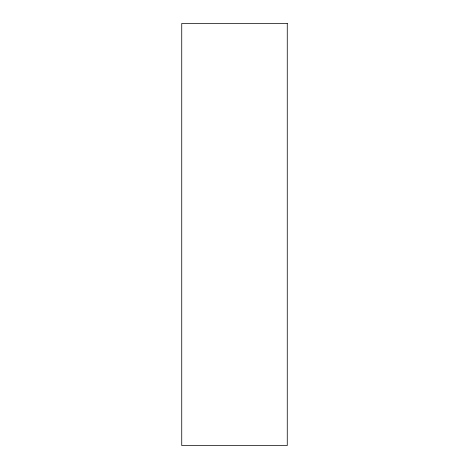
<?xml version="1.0" encoding="UTF-8"?>
<svg xmlns="http://www.w3.org/2000/svg" width="469" height="469" viewBox="0 0 469 469"><rect width="100%" height="100%" fill="white"/><g stroke="black" fill="none" stroke-linecap="round" stroke-linejoin="round"><path stroke-width="0.7" d="M287.263 23.45L181.738 23.45L181.738 445.55L287.263 445.55L287.263 23.45"/></g></svg>
